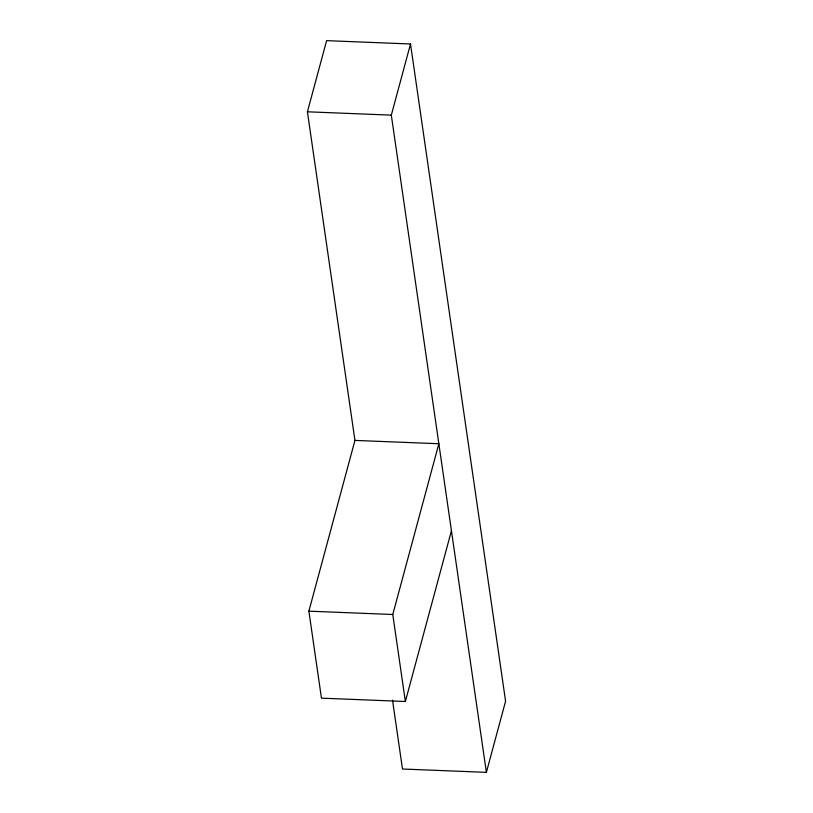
<?xml version="1.0" encoding="UTF-8"?>
<svg xmlns="http://www.w3.org/2000/svg" width="813" height="813" viewBox="0 0 813 813"><rect width="100%" height="100%" fill="white"/><g stroke="black" fill="none" stroke-linecap="round" stroke-linejoin="round"><path stroke-width="1.22" d="M451.439 530.737L405.362 701.497L321.46 698.164L308.879 611.163L354.946 440.412L307.416 111.798L326.613 40.65L410.514 43.983L505.584 701.202L486.387 772.35L402.486 769.017L392.527 700.166M486.387 772.35L391.317 115.131L410.514 43.983M405.362 701.497L392.781 614.496L438.857 443.735L354.946 440.412M307.416 111.798L391.317 115.131M308.879 611.163L392.781 614.496"/></g></svg>
